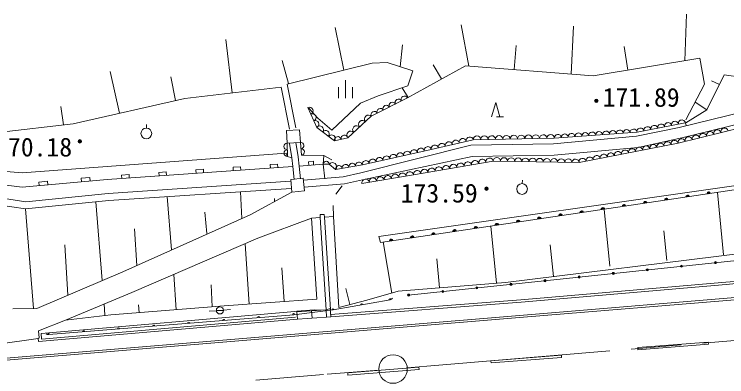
# Model space of a CAD drawing. Units: millimetres, scale not verified. Extents: x 40000 to 680000, y 20000 to 380000.
# Drawn here: x 439438 to 489279, y 310088 to 335477 of the extents above; entities that cross this region are included whole.
import ezdxf
from ezdxf.enums import TextEntityAlignment as Align

# ---------------------------------------------------------------- set-up
doc = ezdxf.new("R2010")
doc.units = ezdxf.units.MM
doc.header["$LTSCALE"] = 1000
doc.linetypes.add('CHAIN', pattern=[18.5, 12, -1.5, 3.5, -1.5])
for name, color, linetype, lineweight in [('M-BGD', 7, 'Continuous', 13), ('M-BMK', 2, 'CHAIN', 13), ('M-BMK-SRVR', 3, 'Continuous', 13)]:
    doc.layers.add(name, color=color, linetype=linetype, lineweight=lineweight)
doc.styles.add('ＭＳ ゴシック', font='')
doc.styles.get('ＭＳ ゴシック').set_extended_font_data('MS Gothic')

msp = doc.modelspace()

# ---------------------------------------------------------------- linework, layer by layer
at = {"layer": 'M-BGD'}
for p, q in [((486352, 332221), (486456, 335477)), ((462496, 331568), (461883, 334559)), ((471240, 331849), (470695, 334725)), ((478393, 331286), (478563, 334634)), ((454674, 329970), (454240, 333709)), ((466423, 331805), (466593, 333332)), ((474405, 331600), (474537, 333280)), ((482367, 331565), (482094, 333226)), ((458620, 330615), (458179, 332237)), ((458518, 330590), (464484, 332057)), ((464484, 332057), (465517, 332107)), ((465517, 332107), (467329, 331502)), ((479936, 331165), (487400, 332393)), ((487400, 332393), (487728, 330573)), ((446808, 328547), (446140, 331474)), ((466941, 329618), (470996, 331868)), ((467329, 331502), (466965, 330467)), ((468745, 331930), (469333, 330949)), ((470996, 331868), (479936, 331165)), ((450709, 329437), (450392, 331103)), ((487895, 328793), (489107, 331244)), ((489107, 331244), (494827, 330352)), ((459141, 327525), (458518, 330590)), ((462609, 330859), (462609, 329609)), ((466965, 330467), (464897, 329757)), ((487728, 330573), (486423, 328078)), ((488762, 330545), (488204, 330823)), ((451359, 329585), (458104, 330368)), ((458700, 327435), (458104, 330368)), ((462109, 330359), (462109, 329609)), ((463109, 329609), (463109, 330359)), ((466989, 329653), (466565, 330329)), ((443558, 327805), (451359, 329585)), ((464897, 329757), (463649, 329258)), ((466941, 329618), (464416, 328327)), ((442892, 327728), (442695, 329009)), ((463649, 329258), (461647, 327369)), ((472816, 328292), (473116, 329292)), ((473116, 329292), (473416, 328292)), ((487895, 328793), (487068, 329310)), ((460604, 327553), (459983, 328941)), ((460037, 328900), (460685, 328205)), ((490425, 328635), (485956, 327555)), ((486428, 327880), (487895, 328793)), ((461647, 327369), (460685, 328205)), ((464416, 328327), (462772, 326832)), ((473166, 328292), (473666, 328292)), ((436396, 326971), (443558, 327805)), ((448681, 327503), (448681, 327753)), ((461836, 326612), (460604, 327553)), ((482957, 326939), (485956, 327555)), ((483004, 327214), (486379, 327874)), ((491367, 327808), (485875, 326446)), ((490578, 327901), (486132, 326826)), ((486379, 327874), (486460, 327657)), ((458481, 327332), (459397, 327389)), ((458536, 326449), (458481, 327332)), ((459397, 327389), (459452, 326506)), ((483004, 327214), (477217, 326797)), ((459452, 326506), (458536, 326449)), ((459310, 325487), (459124, 326501)), ((459532, 325613), (459452, 326506)), ((462772, 326832), (461836, 326612)), ((471550, 326689), (468609, 326012)), ((477217, 326797), (471550, 326689)), ((477159, 326410), (482957, 326939)), ((483081, 326147), (486132, 326826)), ((458536, 326449), (458544, 325524)), ((458863, 325427), (458681, 326420)), ((463688, 324364), (471383, 326306)), ((468609, 326012), (463790, 324922)), ((468609, 326012), (463790, 324922)), ((471383, 326306), (477159, 326410)), ((477202, 325611), (483081, 326147)), ((485875, 326446), (478949, 325083)), ((458457, 325742), (439989, 324372)), ((458544, 325524), (458457, 325742)), ((458863, 325427), (458544, 325524)), ((459364, 324848), (459310, 325487)), ((461092, 325584), (459532, 325613)), ((461056, 324979), (461092, 325584)), ((461092, 325584), (461663, 325292)), ((463797, 323876), (471475, 325508)), ((471475, 325508), (477202, 325611)), ((457340, 324946), (457860, 324983)), ((457860, 324983), (457877, 324733)), ((458916, 324806), (458863, 325427)), ((461056, 324979), (459364, 324848)), ((460022, 325150), (460360, 325176)), ((460022, 325150), (460041, 324901)), ((460360, 325176), (460379, 324927)), ((461468, 324983), (461056, 324979)), ((461056, 324979), (461159, 323948)), ((461917, 324601), (461468, 324983)), ((472941, 325195), (467374, 324229)), ((478949, 325083), (472941, 325195)), ((439989, 324372), (434659, 324808)), ((458916, 324806), (445929, 323893)), ((452145, 324581), (452665, 324618)), ((452145, 324581), (452163, 324332)), ((452665, 324618), (452682, 324368)), ((454743, 324764), (455262, 324800)), ((454743, 324764), (454760, 324514)), ((455262, 324800), (455280, 324551)), ((457340, 324946), (457358, 324697)), ((459008, 323910), (458916, 324806)), ((459456, 323956), (459364, 324848)), ((463790, 324922), (461917, 324601)), ((464930, 319910), (497431, 324568)), ((440003, 323369), (434812, 324022)), ((444129, 323985), (444721, 324038)), ((444129, 323985), (444151, 323736)), ((444721, 324038), (444743, 323789)), ((446950, 324216), (447470, 324252)), ((446950, 324216), (446968, 323967)), ((447470, 324252), (447487, 324003)), ((449548, 324398), (450067, 324435)), ((449548, 324398), (449565, 324149)), ((450067, 324435), (450085, 324186)), ((458781, 323904), (459658, 323987)), ((459658, 323987), (459741, 323109)), ((462452, 324087), (459671, 323853)), ((463688, 324364), (462452, 324087)), ((467374, 324229), (463758, 323621)), ((497651, 324336), (465060, 319500)), ((445929, 323893), (440003, 323369)), ((441166, 323723), (441758, 323775)), ((441166, 323723), (441188, 323474)), ((441758, 323775), (441780, 323526)), ((458766, 323778), (446014, 322933)), ((458863, 323026), (458781, 323904)), ((462528, 323592), (459718, 323355)), ((463797, 323876), (462528, 323592)), ((474990, 323863), (474977, 323613)), ((440241, 322347), (435048, 323121)), ((458799, 323279), (446056, 322435)), ((455259, 323044), (455350, 321163)), ((458863, 323026), (455934, 321440)), ((459741, 323109), (458863, 323026)), ((461928, 322880), (462369, 323464)), ((489061, 318621), (488627, 322996)), ((440229, 321843), (435031, 322618)), ((446014, 322933), (440241, 322347)), ((450138, 322705), (450435, 318968)), ((457639, 322363), (457634, 322578)), ((446056, 322435), (440229, 321843)), ((445143, 322342), (445584, 316826)), ((461764, 321323), (461754, 322080)), ((440220, 321843), (440788, 314876)), ((452777, 321605), (452901, 320116)), ((481100, 317833), (480705, 321821)), ((455934, 321440), (447042, 317442)), ((456474, 319786), (460235, 321201)), ((460235, 321201), (460840, 321245)), ((460235, 321201), (460601, 315523)), ((461126, 321463), (460827, 321444)), ((460840, 321245), (460827, 321444)), ((460840, 321245), (461261, 314770)), ((461126, 321463), (461140, 321264)), ((461140, 321264), (461764, 321323)), ((461140, 321264), (461560, 314789)), ((461764, 321323), (462134, 314942)), ((473178, 316647), (472783, 320646)), ((447850, 320443), (448017, 317881)), ((485081, 318227), (484874, 320318)), ((447673, 316001), (456474, 319786)), ((465060, 319500), (464930, 319910)), ((465242, 319527), (465849, 315945)), ((442976, 319318), (443189, 315801)), ((455588, 319405), (455870, 315174)), ((477152, 317112), (476932, 319336)), ((489229, 316560), (525053, 319460)), ((473795, 316699), (490788, 318791)), ((467027, 315809), (490881, 318336)), ((469192, 316315), (468990, 318354)), ((458162, 317716), (458312, 315354)), ((505144, 317956), (489216, 316710)), ((447042, 317442), (441029, 314880)), ((450602, 317261), (450759, 314785)), ((453203, 316516), (453272, 314979)), ((466299, 316074), (473795, 316699)), ((474877, 315467), (489216, 316710)), ((474890, 315317), (489229, 316560)), ((443017, 314061), (447673, 316001)), ((462631, 316266), (462918, 315143)), ((464101, 315445), (466299, 316074)), ((454118, 315045), (460601, 315523)), ((475058, 314413), (492335, 315841)), ((475071, 314263), (492347, 315691)), ((445721, 315188), (445776, 314400)), ((446204, 314433), (454118, 315045)), ((448132, 315129), (448167, 314585)), ((461562, 314439), (474877, 315467)), ((461574, 314290), (474890, 315317)), ((465728, 315483), (461739, 314767)), ((464101, 315445), (462134, 314942)), ((441029, 314880), (439340, 314851)), ((441316, 313108), (459074, 314653)), ((453576, 314717), (453078, 314677)), ((453576, 314737), (454076, 314737)), ((454074, 314761), (454572, 314809)), ((461739, 314767), (458990, 314433)), ((459074, 314653), (459207, 314685)), ((459207, 314685), (460416, 314767)), ((459211, 314647), (461261, 314770)), ((459242, 314128), (459211, 314647)), ((460267, 314189), (460236, 314708)), ((460416, 314767), (461218, 314756)), ((461261, 314770), (461527, 314875)), ((461292, 314251), (461261, 314770)), ((461527, 314875), (461574, 314290)), ((435972, 311155), (475058, 314413)), ((435986, 311006), (475071, 314263)), ((441129, 312556), (459242, 314128)), ((441139, 313304), (443017, 314061)), ((441351, 312710), (459108, 314255)), ((458990, 314433), (441846, 313039)), ((443017, 314061), (446204, 314433)), ((459242, 314128), (461292, 314251)), ((461292, 314251), (461574, 314290)), ((441191, 312809), (441139, 313304)), ((441316, 313108), (441351, 312710)), ((441117, 312766), (435948, 312047)), ((441117, 312766), (441191, 312809)), ((441117, 312766), (441129, 312556)), ((483054, 312127), (487980, 312522)), ((487980, 312522), (487992, 312372)), ((483066, 311978), (483054, 312127)), ((487992, 312372), (483066, 311978)), ((472786, 311204), (477712, 311599)), ((477712, 311599), (477724, 311449)), ((472798, 311055), (472786, 311204)), ((477724, 311449), (472798, 311055)), ((462770, 310361), (467740, 310755)), ((467752, 310606), (462782, 310212)), ((467740, 310755), (467752, 310606)), ((462782, 310212), (462770, 310361))]:
    msp.add_line(p, q, dxfattribs=at)
for centre, radius in [((480159, 329412), 125), ((480159, 329412), 100), ((480159, 329412), 75), ((480159, 329412), 50), ((480159, 329412), 25), ((448678, 327130), 375), ((444024, 326573), 125), ((444024, 326573), 100), ((444024, 326573), 75), ((444024, 326573), 50), ((444024, 326573), 25), ((474958, 323239), 375), ((472472, 323257), 125), ((472472, 323257), 100), ((472472, 323257), 75), ((472472, 323257), 50), ((472472, 323257), 25), ((488495, 318084), 75), ((488495, 318084), 50), ((488495, 318084), 25), ((483725, 317578), 75), ((483725, 317578), 50), ((483725, 317578), 25), ((486110, 317831), 75), ((486110, 317831), 50), ((486110, 317831), 25), ((478954, 317073), 75), ((478954, 317073), 50), ((478954, 317073), 25), ((481339, 317326), 75), ((481339, 317326), 50), ((481339, 317326), 25), ((474183, 316568), 75), ((474183, 316568), 50), ((474183, 316568), 25), ((476569, 316820), 75), ((476569, 316820), 50), ((476569, 316820), 25), ((469413, 316062), 75), ((469413, 316062), 50), ((469413, 316062), 25), ((471798, 316315), 75), ((471798, 316315), 50), ((471798, 316315), 25), ((467027, 315809), 75), ((467027, 315809), 50), ((467027, 315809), 25), ((453826, 314737), 250)]:
    msp.add_circle(centre, radius, dxfattribs=at)
for centre, radius, start, end in [((466310, 329295), 236, 27.0847, 207.0847), ((466731, 329511), 236, 27.0847, 207.0847), ((460087, 328710), 253, 294.0882, 114.0882), ((465468, 328865), 236, 27.0847, 207.0847), ((465889, 329080), 236, 27.0847, 207.0847), ((460294, 328247), 253, 294.0882, 114.0882), ((464627, 328435), 236, 27.0847, 207.0847), ((465048, 328650), 236, 27.0847, 207.0847), ((460500, 327785), 253, 294.0882, 114.0882), ((463800, 327766), 278, 42.2686, 222.2686), ((464211, 328140), 278, 42.2686, 222.2686), ((485656, 327733), 246, 11.0611, 191.0611), ((486138, 327827), 246, 11.0611, 191.0611), ((460809, 327396), 258, 322.6116, 142.6115), ((463388, 327393), 278, 42.2686, 222.2686), ((483245, 327261), 246, 11.0611, 191.0611), ((483727, 327356), 246, 11.0611, 191.0611), ((484210, 327450), 246, 11.0611, 191.0611), ((484692, 327544), 246, 11.0611, 191.0611), ((485174, 327639), 246, 11.0611, 191.0611), ((489120, 327251), 257, 13.929, 193.929), ((461220, 327083), 258, 322.6116, 142.6115), ((461630, 326769), 258, 322.6116, 142.6115), ((462538, 326777), 240, 13.2407, 193.2407), ((462977, 327019), 278, 42.2686, 222.2686), ((472322, 326704), 258, 1.0922, 181.0922), ((472838, 326713), 258, 1.0922, 181.0922), ((473353, 326723), 258, 1.0922, 181.0922), ((473868, 326733), 258, 1.0922, 181.0922), ((474383, 326743), 258, 1.0922, 181.0922), ((474898, 326753), 258, 1.0922, 181.0922), ((475413, 326762), 258, 1.0922, 181.0922), ((475929, 326772), 258, 1.0922, 181.0922), ((476444, 326782), 258, 1.0922, 181.0922), ((476959, 326792), 258, 1.0922, 181.0922), ((477458, 326814), 242, 4.1265, 184.1265), ((477940, 326849), 242, 4.1265, 184.1265), ((478422, 326884), 242, 4.1265, 184.1265), ((478905, 326919), 242, 4.1265, 184.1265), ((479387, 326953), 242, 4.1265, 184.1265), ((479869, 326988), 242, 4.1265, 184.1265), ((480351, 327023), 242, 4.1265, 184.1265), ((480834, 327058), 242, 4.1265, 184.1265), ((481316, 327093), 242, 4.1265, 184.1265), ((481798, 327127), 242, 4.1265, 184.1265), ((482281, 327162), 242, 4.1265, 184.1265), ((482763, 327197), 242, 4.1265, 184.1265), ((487123, 326755), 257, 13.929, 193.929), ((487622, 326879), 257, 13.929, 193.929), ((488122, 327003), 257, 13.929, 193.929), ((488621, 327127), 257, 13.929, 193.929), ((459472, 326283), 224, 275.1046, 95.1046), ((462070, 326667), 240, 13.2407, 193.2407), ((469834, 326294), 251, 12.9646, 192.9646), ((470324, 326407), 251, 12.9646, 192.9646), ((470814, 326520), 251, 12.9646, 192.9646), ((471305, 326632), 251, 12.9646, 192.9646), ((471807, 326694), 258, 1.0922, 181.0922), ((485133, 326300), 252, 11.1352, 191.1352), ((485628, 326397), 252, 11.1352, 191.1352), ((486125, 326508), 257, 13.929, 193.929), ((486624, 326632), 257, 13.929, 193.929), ((458538, 326217), 231, 90.4846, 270.4846), ((458542, 325755), 231, 90.4846, 270.4846), ((459512, 325836), 224, 275.1046, 95.1046), ((467404, 325742), 247, 12.0578, 193.4317), ((467886, 325851), 247, 12.0578, 193.4317), ((468368, 325960), 247, 12.0578, 193.4317), ((468854, 326068), 251, 12.9646, 192.9646), ((469344, 326181), 251, 12.9646, 192.9646), ((482165, 325716), 252, 11.1352, 191.1352), ((482659, 325813), 252, 11.1352, 191.1352), ((483154, 325910), 252, 11.1352, 191.1352), ((483649, 326008), 252, 11.1352, 191.1352), ((484143, 326105), 252, 11.1352, 191.1352), ((484638, 326202), 252, 11.1352, 191.1352), ((465476, 325306), 247, 12.0578, 193.4317), ((465958, 325415), 247, 12.0578, 193.4317), ((466440, 325524), 247, 12.0578, 193.4317), ((466922, 325633), 247, 12.0578, 193.4317), ((479691, 325229), 252, 11.1352, 191.1352), ((480186, 325326), 252, 11.1352, 191.1352), ((480680, 325423), 252, 11.1352, 191.1352), ((481175, 325521), 252, 11.1352, 191.1352), ((481670, 325618), 252, 11.1352, 191.1352), ((461262, 324981), 206, 0.4818, 180.4818), ((461693, 324792), 295, 319.6302, 139.6302), ((463088, 324801), 238, 9.7297, 189.7297), ((463556, 324882), 238, 9.7297, 189.7297), ((464031, 324979), 247, 12.0578, 193.4317), ((464513, 325088), 247, 12.0578, 193.4317), ((464994, 325197), 247, 12.0578, 193.4317), ((470158, 324712), 257, 9.8461, 189.8461), ((470664, 324799), 257, 9.8461, 189.8461), ((471170, 324887), 257, 9.8461, 189.8461), ((471676, 324975), 257, 9.8461, 189.8461), ((472182, 325063), 257, 9.8461, 189.8461), ((472688, 325151), 257, 9.8461, 189.8461), ((473191, 325190), 250, 358.9315, 178.9315), ((473692, 325181), 250, 358.9315, 178.9315), ((474193, 325171), 250, 358.9315, 178.9315), ((474693, 325162), 250, 358.9315, 178.9315), ((475194, 325153), 250, 358.9315, 178.9315), ((475695, 325143), 250, 358.9315, 178.9315), ((476195, 325134), 250, 358.9315, 178.9315), ((476696, 325125), 250, 358.9315, 178.9315), ((477197, 325115), 250, 358.9315, 178.9315), ((477697, 325106), 250, 358.9315, 178.9315), ((478198, 325097), 250, 358.9315, 178.9315), ((478699, 325087), 250, 358.9315, 178.9315), ((479196, 325131), 252, 11.1352, 191.1352), ((462151, 324641), 238, 9.7297, 189.7297), ((462620, 324721), 238, 9.7297, 189.7297), ((467627, 324272), 257, 9.8461, 189.8461), ((468133, 324360), 257, 9.8461, 189.8461), ((468639, 324448), 257, 9.8461, 189.8461), ((469146, 324536), 257, 9.8461, 189.8461), ((469652, 324624), 257, 9.8461, 189.8461), ((464533, 323751), 262, 9.5313, 189.5313), ((465050, 323838), 262, 9.5313, 189.5313), ((465566, 323925), 262, 9.5313, 189.5313), ((466083, 324012), 262, 9.5313, 189.5313), ((466599, 324098), 262, 9.5313, 189.5313), ((467116, 324185), 262, 9.5313, 189.5313), ((464017, 323665), 262, 9.5313, 189.5313), ((488022, 322907), 125, 8.4402, 188.4402), ((488022, 322907), 100, 8.4402, 188.4402), ((488022, 322907), 75, 8.4402, 188.4402), ((485059, 322467), 125, 8.4402, 188.4402), ((485059, 322467), 100, 8.4402, 188.4402), ((485059, 322467), 75, 8.4402, 188.4402), ((485059, 322467), 50, 8.4402, 188.4402), ((485059, 322467), 25, 8.4402, 188.4402), ((486540, 322687), 125, 8.4402, 188.4402), ((486540, 322687), 100, 8.4402, 188.4402), ((486540, 322687), 75, 8.4402, 188.4402), ((486540, 322687), 50, 8.4402, 188.4402), ((486540, 322687), 25, 8.4402, 188.4402), ((488022, 322907), 50, 8.4402, 188.4402), ((488022, 322907), 25, 8.4402, 188.4402), ((482096, 322028), 125, 8.4402, 188.4402), ((482096, 322028), 100, 8.4402, 188.4402), ((482096, 322028), 75, 8.4402, 188.4402), ((482096, 322028), 50, 8.4402, 188.4402), ((482096, 322028), 25, 8.4402, 188.4402), ((483577, 322248), 125, 8.4402, 188.4402), ((483577, 322248), 100, 8.4402, 188.4402), ((483577, 322248), 75, 8.4402, 188.4402), ((483577, 322248), 50, 8.4402, 188.4402), ((483577, 322248), 25, 8.4402, 188.4402), ((477652, 321368), 125, 8.4402, 188.4402), ((479133, 321588), 125, 8.4402, 188.4402), ((479133, 321588), 100, 8.4402, 188.4402), ((479133, 321588), 75, 8.4402, 188.4402), ((479133, 321588), 50, 8.4402, 188.4402), ((479133, 321588), 25, 8.4402, 188.4402), ((480615, 321808), 125, 8.4402, 188.4402), ((480615, 321808), 100, 8.4402, 188.4402), ((480615, 321808), 75, 8.4402, 188.4402), ((480615, 321808), 50, 8.4402, 188.4402), ((480615, 321808), 25, 8.4402, 188.4402), ((474689, 320929), 125, 8.4402, 188.4402), ((474689, 320929), 100, 8.4402, 188.4402), ((474689, 320929), 75, 8.4402, 188.4402), ((474689, 320929), 50, 8.4402, 188.4402), ((476170, 321149), 125, 8.4402, 188.4402), ((476170, 321149), 100, 8.4402, 188.4402), ((476170, 321149), 75, 8.4402, 188.4402), ((476170, 321149), 50, 8.4402, 188.4402), ((476170, 321149), 25, 8.4402, 188.4402), ((477652, 321368), 100, 8.4402, 188.4402), ((477652, 321368), 75, 8.4402, 188.4402), ((477652, 321368), 50, 8.4402, 188.4402), ((477652, 321368), 25, 8.4402, 188.4402), ((471726, 320489), 125, 8.4402, 188.4402), ((471726, 320489), 100, 8.4402, 188.4402), ((471726, 320489), 75, 8.4402, 188.4402), ((471726, 320489), 50, 8.4402, 188.4402), ((471726, 320489), 25, 8.4402, 188.4402), ((473207, 320709), 125, 8.4402, 188.4402), ((473207, 320709), 100, 8.4402, 188.4402), ((473207, 320709), 75, 8.4402, 188.4402), ((473207, 320709), 50, 8.4402, 188.4402), ((473207, 320709), 25, 8.4402, 188.4402), ((474689, 320929), 25, 8.4402, 188.4402), ((468763, 320049), 125, 8.4402, 188.4402), ((468763, 320049), 100, 8.4402, 188.4402), ((468763, 320049), 75, 8.4402, 188.4402), ((468763, 320049), 50, 8.4402, 188.4402), ((468763, 320049), 25, 8.4402, 188.4402), ((470245, 320269), 125, 8.4402, 188.4402), ((470245, 320269), 100, 8.4402, 188.4402), ((470245, 320269), 75, 8.4402, 188.4402), ((470245, 320269), 50, 8.4402, 188.4402), ((470245, 320269), 25, 8.4402, 188.4402), ((465800, 319610), 125, 8.4402, 188.4402), ((465800, 319610), 100, 8.4402, 188.4402), ((465800, 319610), 75, 8.4402, 188.4402), ((465800, 319610), 50, 8.4402, 188.4402), ((465800, 319610), 25, 8.4402, 188.4402), ((467282, 319830), 125, 8.4402, 188.4402), ((467282, 319830), 100, 8.4402, 188.4402), ((467282, 319830), 75, 8.4402, 188.4402), ((467282, 319830), 50, 8.4402, 188.4402), ((467282, 319830), 25, 8.4402, 188.4402), ((465728, 315483), 75, 10.1828, 190.1828), ((465684, 315729), 250, 280.1828, 325.1828), ((463733, 315125), 75, 10.1828, 190.1828), ((458990, 314433), 75, 6.9221, 184.6489), ((461739, 314767), 75, 10.1828, 186.9221), ((454091, 314034), 75, 4.6489, 184.6489), ((456541, 314234), 75, 4.6489, 184.6489), ((446744, 313437), 75, 4.6489, 184.6489), ((449193, 313636), 75, 4.6489, 184.6489), ((451642, 313835), 75, 4.6489, 184.6489), ((441825, 313288), 250, 229.6489, 274.6488), ((441846, 313039), 75, 4.6489, 184.6489), ((444295, 313238), 75, 4.6489, 184.6489)]:
    msp.add_arc(centre, radius, start, end, dxfattribs=at)
at = {"layer": 'M-BMK'}
for p, q in [((469147, 310908), (564583, 318826)), ((461330, 310260), (464936, 310559)), ((466929, 310724), (469147, 310908)), ((461062, 310238), (456347, 309847))]:
    msp.add_line(p, q, dxfattribs=at)
at = {"layer": 'M-BMK-SRVR'}
msp.add_circle((465933, 310630), 1000, dxfattribs=at)

# ---------------------------------------------------------------- texts
at = {"layer": 'M-BGD', "style": 'ＭＳ ゴシック'}
for s, p in [('171.89', (480596, 328603)), ('170.18', (438101, 325119)), ('173.59', (466471, 321894))]:
    msp.add_text(s, height=1320, dxfattribs=at).set_placement(p, align=Align.BOTTOM_LEFT)

doc.saveas('drawing.dxf')
